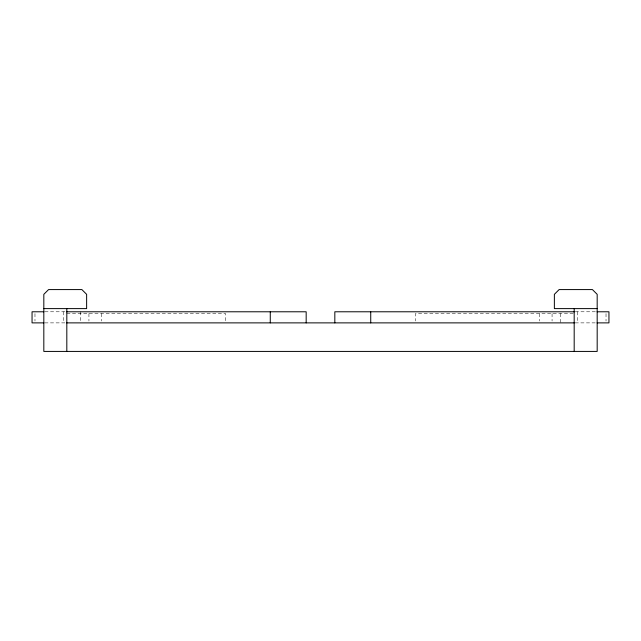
<?xml version="1.0" encoding="UTF-8"?>
<svg xmlns="http://www.w3.org/2000/svg" width="641" height="641" viewBox="0 0 641 641"><rect width="100%" height="100%" fill="white"/><g stroke="black" fill="none" stroke-linecap="round" stroke-linejoin="round"><path stroke-width="0.48" stroke-dasharray="3.21 2.4" d="M44.87 311.782L65.694 311.782M575.306 311.782L596.13 311.782M66.816 313.369L225.368 313.369L225.368 322.88M573.19 313.369L415.632 313.369L415.632 320.973M44.822 322.88L65.815 322.88M575.185 322.88L596.178 322.88M606.025 313.633L606.025 321.029M577.301 311.782L577.301 322.88M560.33 313.633L560.33 322.88M552.069 313.633L552.069 321.029M539.41 313.633L539.41 321.029M101.59 313.633L101.59 321.029M88.931 313.633L88.931 321.029M80.67 311.782L80.67 321.029M63.699 311.782L63.699 322.88M34.975 313.633L34.975 321.029"/><path stroke-width="0.96" d="M43.82 308.609L86.631 308.609L86.631 294.339L81.88 289.58L48.58 289.58L43.82 294.339L43.82 351.42L597.18 351.42L597.18 294.339L592.42 289.58L559.12 289.58L554.369 294.339L554.369 308.609L597.18 308.609M43.917 311.782L32.05 311.782L32.05 322.88L43.917 322.88M66.624 311.782L306.174 311.782L306.174 322.88M574.376 311.782L334.826 311.782L334.826 322.88M597.083 311.782L608.95 311.782L608.95 322.88L597.083 322.88M66.696 322.88L574.304 322.88M574.184 308.609L574.184 351.42M370.73 311.782L370.73 322.88M270.27 311.782L270.27 322.88M66.816 308.609L66.816 351.42"/></g></svg>
